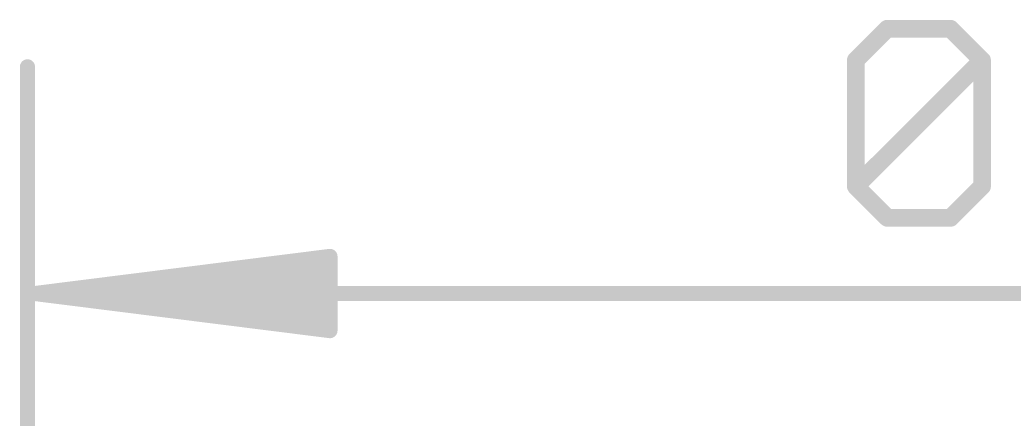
# Model space of a CAD drawing. Extents: x -25 to 82, y -13 to 16.
# Drawn here: x -0.07 to 8.48, y 12.89 to 16.32 of the extents above; entities that cross this region are included whole.
import ezdxf

# ---------------------------------------------------------------- set-up
doc = ezdxf.new("R2010")
doc.units = 0
doc.layers.add('47', color=253, linetype='CONTINUOUS')

msp = doc.modelspace()

# ---------------------------------------------------------------- linework, layer by layer
at = {"layer": '47'}
for points, const_width in [([(7.1198, 15.9765), (7.391, 16.2477)], 0.1524), ([(7.391, 16.2477), (7.9333, 16.2477)], 0.1524), ([(7.9333, 16.2477), (8.2045, 15.9765)], 0.1524), ([(0, 12.7), (0, 15.92)], 0.13), ([(7.1198, 14.8919), (7.1198, 15.9765)], 0.1524), ([(7.1198, 14.8919), (8.2045, 15.9765)], 0.1524), ([(8.2045, 15.9765), (8.2045, 14.8919)], 0.1524), ([(7.391, 14.6207), (7.1198, 14.8919)], 0.1524), ([(8.2045, 14.8919), (7.9333, 14.6207)], 0.1524), ([(7.9333, 14.6207), (7.391, 14.6207)], 0.1524), ([(0.065, 13.97), (2.6, 14.2892)], 0.13), ([(0.065, 13.97), (2.6, 14.23)], 0.13), ([(2.6, 14.2892), (2.6, 13.6508)], 0.13), ([(0.065, 13.97), (2.6, 14.1)], 0.13), ([(0.065, 13.97), (18.985, 13.97)], 0.13), ([(2.6, 13.6508), (0.065, 13.97)], 0.13), ([(2.6, 13.84), (0.065, 13.97)], 0.13), ([(2.6, 13.71), (0.065, 13.97)], 0.13)]:
    msp.add_lwpolyline(points, dxfattribs=dict(at, const_width=const_width))
for points, const_width in [([(7.391, 16.2858, 1), (7.391, 16.2096)], 0.0762), ([(7.4179, 16.2207, 1), (7.364, 16.2746)], 0.0762), ([(7.9602, 16.2746, 1), (7.9064, 16.2207)], 0.0762), ([(7.9333, 16.2096, 1), (7.9333, 16.2858)], 0.0762), ([(0.0325, 15.92, 1), (-0.0325, 15.92)], 0.065), ([(7.1579, 15.9765, 1), (7.0817, 15.9765)], 0.0762), ([(7.0929, 16.0035, 1), (7.1468, 15.9496)], 0.0762), ([(8.2426, 15.9765, 1), (8.1664, 15.9765)], 0.0762), ([(8.2314, 15.9496, 1), (8.1775, 16.0035)], 0.0762), ([(8.1775, 15.9496, 1), (8.2314, 16.0035)], 0.0762), ([(7.1468, 14.9188, 1), (7.0929, 14.8649)], 0.0762), ([(7.0929, 14.9188, 1), (7.1468, 14.8649)], 0.0762), ([(8.2314, 14.8649, 1), (8.1775, 14.9188)], 0.0762), ([(7.0817, 14.8919, 1), (7.1579, 14.8919)], 0.0762), ([(8.1664, 14.8919, 1), (8.2426, 14.8919)], 0.0762), ([(7.391, 14.6588, 1), (7.391, 14.5826)], 0.0762), ([(7.364, 14.5938, 1), (7.4179, 14.6476)], 0.0762), ([(7.9064, 14.6476, 1), (7.9602, 14.5938)], 0.0762), ([(7.9333, 14.5826, 1), (7.9333, 14.6588)], 0.0762), ([(2.6325, 14.2892, 1), (2.5675, 14.2892)], 0.065), ([(2.6041, 14.257, 1), (2.5959, 14.3215)], 0.065), ([(2.6033, 14.1977, 1), (2.5967, 14.2623)], 0.065), ([(2.6017, 14.0675, 1), (2.5983, 14.1325)], 0.065), ([(0.065, 14.0025, 1), (0.065, 13.9375)], 0.065), ([(0.0691, 14.0022, 1), (0.0609, 13.9378)], 0.065), ([(0.0633, 14.0025, 1), (0.0667, 13.9375)], 0.065), ([(0.0667, 14.0025, 1), (0.0633, 13.9375)], 0.065), ([(0.0683, 14.0023, 1), (0.0617, 13.9377)], 0.065), ([(0.0617, 14.0023, 1), (0.0683, 13.9377)], 0.065), ([(0.0609, 14.0022, 1), (0.0691, 13.9378)], 0.065), ([(2.5983, 13.8075, 1), (2.6017, 13.8725)], 0.065), ([(2.5967, 13.6777, 1), (2.6033, 13.7423)], 0.065), ([(2.5675, 13.6508, 1), (2.6325, 13.6508)], 0.065), ([(2.5959, 13.6185, 1), (2.6041, 13.683)], 0.065)]:
    msp.add_lwpolyline(points, format="xyb", dxfattribs=dict(at, const_width=const_width))

doc.saveas('drawing.dxf')
